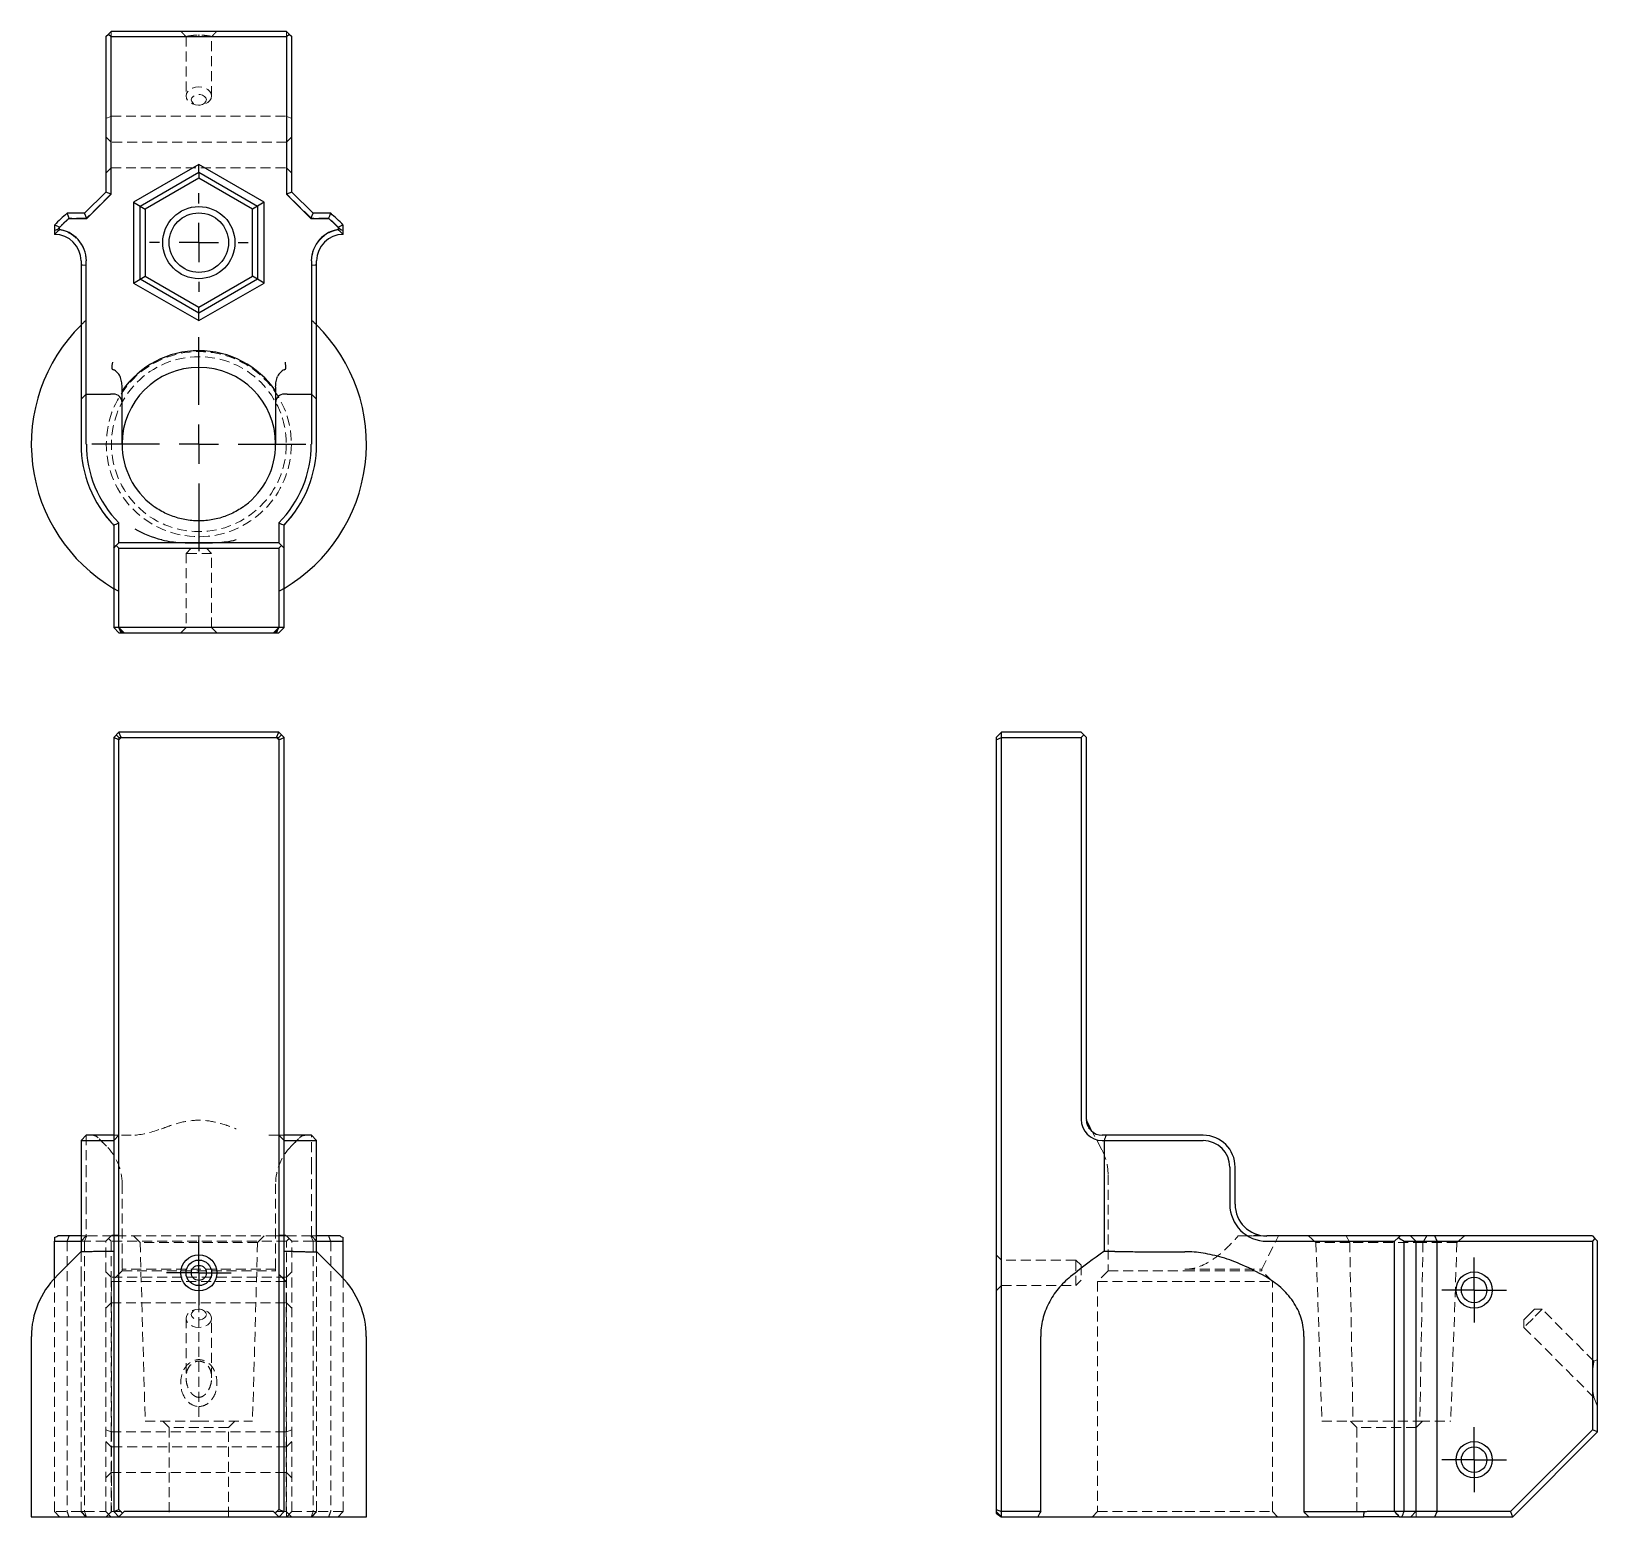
# Model space of a CAD drawing. Header units: millimetres. Extents: x 62 to 261, y 7 to 196.
import ezdxf

# ---------------------------------------------------------------- set-up
doc = ezdxf.new("R2010")
doc.units = ezdxf.units.MM
doc.linetypes.add('HIDDEN', pattern=[1.905, 1.27, -0.635])
doc.layers.add('10', color=7, linetype='Continuous')

# ---------------------------------------------------------------- blocks, each defined once
blk = doc.blocks.new('SW_CENTERMARKSYMBOL_0')
at = {"layer": '10', "color": 0}
for p, q in [((0, 2.5), (0, 4.13)), ((0, 0), (0, 2.5)), ((-2.5, 0), (-4.13, 0)), ((0, 0), (-2.5, 0)), ((0, 0), (0, -2.5)), ((0, 0), (2.5, 0)), ((2.5, 0), (4.13, 0)), ((0, -2.5), (0, -4.13))]:
    blk.add_line(p, q, dxfattribs=at)
blk = doc.blocks.new('SW_CENTERMARKSYMBOL_1')
at = {"layer": '10', "color": 0}
for p, q in [((0, 5), (0, 13.65)), ((0, 0), (0, 2.5)), ((-5, 0), (-13.65, 0)), ((0, 0), (-2.5, 0)), ((0, 0), (0, -2.5)), ((0, 0), (2.5, 0)), ((5, 0), (13.65, 0)), ((0, -5), (0, -13.65))]:
    blk.add_line(p, q, dxfattribs=at)
blk = doc.blocks.new('SW_CENTERMARKSYMBOL_2')
at = {"layer": '10', "color": 0}
for p, q in [((0, 5), (0, 6.29)), ((0, 0), (0, 2.5)), ((-5, 0), (-6.29, 0)), ((0, 0), (-2.5, 0)), ((0, 0), (0, -2.5)), ((0, 0), (2.5, 0)), ((5, 0), (6.29, 0)), ((0, -5), (0, -6.29))]:
    blk.add_line(p, q, dxfattribs=at)
blk = doc.blocks.new('SW_CENTERMARKSYMBOL_3')
at = {"layer": '10', "color": 0}
for p, q in [((0, 2.5), (0, 4.13)), ((0, 0), (0, 2.5)), ((-2.5, 0), (-4.13, 0)), ((0, 0), (-2.5, 0)), ((0, 0), (0, -2.5)), ((0, 0), (2.5, 0)), ((2.5, 0), (4.13, 0)), ((0, -2.5), (0, -4.13))]:
    blk.add_line(p, q, dxfattribs=at)
blk = doc.blocks.new('SW_CENTERMARKSYMBOL_4')
at = {"layer": '10', "color": 0}
for p, q in [((0, 2.5), (0, 4.13)), ((0, 0), (0, 2.5)), ((-2.5, 0), (-4.13, 0)), ((0, 0), (-2.5, 0)), ((0, 0), (0, -2.5)), ((0, 0), (2.5, 0)), ((2.5, 0), (4.13, 0)), ((0, -2.5), (0, -4.13))]:
    blk.add_line(p, q, dxfattribs=at)

msp = doc.modelspace()

# ---------------------------------------------------------------- linework, layer by layer
at = {"color": 7, "linetype": 'Continuous', "lineweight": 25}
for p, q in [((71.13, 195.67), (71.47, 196)), ((71.81, 196.34), (71.47, 196)), ((71.47, 196), (71.81, 195.67)), ((94.19, 196.34), (71.81, 196.34)), ((94.19, 196.34), (94.53, 196)), ((94.19, 195.67), (94.53, 196)), ((94.53, 196), (94.87, 195.67)), ((71.13, 195.67), (71.13, 175.86)), ((71.81, 195.67), (94.19, 195.67)), ((71.81, 175.58), (71.81, 195.67)), ((94.19, 195.67), (94.19, 175.58)), ((94.87, 175.86), (94.87, 195.67)), ((83, 179.35), (74.68, 174.55)), ((75.51, 174.07), (83, 178.39)), ((91.32, 174.55), (83, 179.35)), ((83, 178.39), (83, 179.35)), ((83, 178.39), (90.49, 174.07)), ((83, 178.39), (83, 177.62)), ((71.13, 175.86), (68.43, 173.15)), ((71.81, 175.58), (71.13, 175.86)), ((83, 177.62), (76.16, 173.67)), ((89.84, 173.67), (83, 177.62)), ((94.87, 175.86), (94.19, 175.58)), ((97.57, 173.15), (94.87, 175.86)), ((68.71, 172.48), (71.81, 175.58)), ((74.68, 174.55), (74.68, 164.26)), ((74.68, 174.55), (75.51, 174.07)), ((75.51, 174.07), (75.51, 174.07)), ((75.51, 164.74), (75.51, 174.07)), ((75.51, 174.07), (76.16, 173.67)), ((90.49, 174.07), (89.84, 173.67)), ((91.32, 174.55), (90.49, 174.07)), ((90.49, 174.07), (90.49, 174.07)), ((90.49, 174.07), (90.49, 164.74)), ((91.32, 164.26), (91.32, 174.55)), ((94.19, 175.58), (97.29, 172.48)), ((68.43, 173.15), (66.19, 173.15)), ((66.44, 172.48), (68.71, 172.48)), ((68.71, 172.48), (68.43, 173.15)), ((76.16, 173.67), (76.16, 165.14)), ((89.84, 165.14), (89.84, 173.67)), ((97.29, 172.48), (97.57, 173.15)), ((97.29, 172.48), (99.56, 172.48)), ((99.81, 173.15), (97.57, 173.15)), ((64.6, 170.94), (64.6, 170.45)), ((101.4, 170.45), (101.4, 170.94)), ((67.98, 167.07), (67.98, 154.17)), ((68.65, 154.17), (68.65, 167.07)), ((97.35, 167.07), (97.35, 154.17)), ((98.02, 154.17), (98.02, 167.07)), ((74.68, 164.26), (75.51, 164.74)), ((74.68, 164.26), (83, 159.46)), ((75.51, 164.74), (76.16, 165.14)), ((75.51, 164.74), (75.51, 164.74)), ((83, 160.42), (75.51, 164.74)), ((76.16, 165.14), (83, 161.19)), ((83, 161.19), (89.84, 165.14)), ((90.49, 164.74), (83, 160.42)), ((83, 159.46), (91.32, 164.26)), ((90.49, 164.74), (89.84, 165.14)), ((91.32, 164.26), (90.49, 164.74)), ((90.49, 164.74), (90.49, 164.74)), ((83, 160.42), (83, 161.19)), ((83, 159.46), (83, 160.42)), ((67.98, 154.17), (67.98, 149.44)), ((68.65, 150.11), (68.65, 154.17)), ((97.35, 154.17), (97.35, 150.11)), ((98.02, 149.44), (98.02, 154.17)), ((68.65, 150.11), (67.98, 149.44)), ((68.65, 146.06), (68.65, 150.11)), ((68.65, 150.11), (71.72, 150.11)), ((72.13, 150.11), (71.72, 150.11)), ((73.21, 149.03), (73.21, 151.01)), ((92.79, 151.01), (92.79, 149.03)), ((94.28, 150.11), (93.87, 150.11)), ((94.28, 150.11), (97.35, 150.11)), ((97.35, 150.11), (97.35, 146.06)), ((97.35, 150.11), (98.02, 149.44)), ((67.98, 149.44), (67.98, 146.06)), ((73.21, 143.72), (73.21, 149.03)), ((92.79, 149.03), (92.79, 143.72)), ((98.02, 146.06), (98.02, 149.44)), ((67.98, 146.06), (67.98, 143.72)), ((68.65, 143.72), (68.65, 146.06)), ((97.35, 146.06), (97.35, 143.72)), ((98.02, 143.72), (98.02, 146.06)), ((72.14, 133.41), (72.14, 133.18)), ((72.14, 133.18), (72.14, 130.47)), ((72.81, 133.18), (72.81, 133.68)), ((72.81, 131.15), (72.81, 133.18)), ((93.19, 133.68), (93.19, 133.18)), ((93.19, 133.18), (93.19, 131.15)), ((93.86, 133.18), (93.86, 133.41)), ((93.86, 130.47), (93.86, 133.18)), ((72.14, 130.47), (72.47, 130.81)), ((72.14, 130.47), (72.14, 120.33)), ((72.47, 130.81), (72.81, 131.15)), ((72.81, 130.47), (72.47, 130.81)), ((93.19, 131.15), (72.81, 131.15)), ((72.81, 120.33), (72.81, 130.47)), ((72.81, 130.47), (93.19, 130.47)), ((93.19, 131.15), (93.53, 130.81)), ((93.19, 130.47), (93.53, 130.81)), ((93.19, 130.47), (93.19, 120.33)), ((93.53, 130.81), (93.86, 130.47)), ((93.86, 120.33), (93.86, 130.47)), ((72.81, 120.33), (72.14, 120.33)), ((72.81, 119.66), (72.14, 120.33)), ((93.19, 120.33), (72.81, 120.33)), ((73.09, 119.66), (72.81, 120.33)), ((92.91, 119.66), (93.19, 120.33)), ((93.86, 120.33), (93.19, 120.33)), ((93.19, 119.66), (93.86, 120.33)), ((72.81, 119.66), (73.09, 119.66)), ((73.09, 119.66), (92.91, 119.66)), ((92.91, 119.66), (93.19, 119.66)), ((72.81, 107), (72.14, 106.32)), ((72.81, 106.04), (72.14, 106.32)), ((72.14, 106.32), (72.14, 7.65)), ((73.09, 106.32), (72.81, 107)), ((93.19, 107), (72.81, 107)), ((72.81, 106.04), (73.09, 106.32)), ((72.81, 7.93), (72.81, 106.04)), ((73.09, 106.32), (92.91, 106.32)), ((92.91, 106.32), (93.19, 107)), ((92.91, 106.32), (93.19, 106.04)), ((93.86, 106.32), (93.19, 107)), ((93.19, 106.04), (93.86, 106.32)), ((93.19, 106.04), (93.19, 7.93)), ((93.86, 7.65), (93.86, 106.32)), ((184.66, 106.32), (185.33, 107)), ((184.66, 106.04), (185.33, 106.32)), ((184.66, 106.32), (184.66, 106.04)), ((184.66, 106.04), (184.66, 7.93)), ((195.47, 107), (185.33, 107)), ((185.33, 106.32), (185.33, 107)), ((185.33, 7.65), (185.33, 106.32)), ((185.33, 106.32), (195.47, 106.32)), ((195.47, 107), (195.81, 106.66)), ((195.81, 106.66), (195.47, 106.32)), ((195.47, 106.32), (195.47, 57.65)), ((196.15, 106.32), (195.81, 106.66)), ((196.15, 57.65), (196.15, 106.32)), ((196.65, 56.58), (196.15, 57.54)), ((196.53, 56.46), (196.51, 56.5)), ((67.98, 54.94), (68.65, 55.62)), ((67.98, 54.94), (67.98, 40.77)), ((67.98, 54.94), (72.14, 54.94)), ((72.14, 55.62), (68.65, 55.62)), ((97.35, 55.62), (93.86, 55.62)), ((93.86, 54.94), (98.02, 54.94)), ((98.02, 54.94), (97.35, 55.62)), ((98.02, 40.77), (98.02, 54.94)), ((198.68, 55.62), (198.18, 55.62)), ((198.18, 54.94), (198.41, 54.94)), ((198.41, 54.94), (208.72, 54.94)), ((198.41, 54.94), (198.41, 40.8)), ((208.72, 55.62), (198.68, 55.62)), ((211.06, 55.62), (208.72, 55.62)), ((208.72, 54.94), (211.06, 54.94)), ((214.44, 51.56), (214.44, 46.83)), ((215.11, 46.83), (215.11, 51.56)), ((64.6, 42.59), (64.6, 42.1)), ((64.6, 42.1), (67.98, 42.1)), ((64.6, 37.38), (64.6, 42.1)), ((67.98, 42.78), (65, 42.78)), ((101, 42.78), (98.02, 42.78)), ((98.02, 42.1), (101.4, 42.1)), ((101.4, 42.1), (101.4, 42.59)), ((101.4, 37.38), (101.4, 42.1)), ((232.07, 42.78), (219.17, 42.78)), ((219.17, 42.1), (232.07, 42.1)), ((236.1, 42.78), (232.07, 42.78)), ((232.07, 42.1), (235.45, 42.1)), ((235.45, 42.1), (235.94, 42.59)), ((235.45, 7.65), (235.45, 42.1)), ((237.48, 42.78), (236.1, 42.78)), ((236.66, 7.65), (236.66, 42.1)), ((236.66, 42.1), (238.15, 42.1)), ((237.48, 42.78), (238.15, 42.1)), ((240.58, 42.78), (237.48, 42.78)), ((238.15, 42.1), (238.15, 7.65)), ((238.15, 42.1), (240.86, 42.1)), ((240.86, 42.1), (240.58, 42.78)), ((260.67, 42.78), (240.58, 42.78)), ((240.86, 7.65), (240.86, 42.1)), ((240.86, 42.1), (260.67, 42.1)), ((260.67, 42.78), (261, 42.44)), ((261, 42.44), (260.67, 42.1)), ((260.67, 42.1), (260.67, 18.09)), ((261.34, 42.1), (261, 42.44)), ((261.34, 17.81), (261.34, 42.1)), ((68.01, 40.8), (64.81, 37.6)), ((72.14, 40.8), (70.97, 40.8)), ((95.03, 40.8), (93.86, 40.8)), ((101.19, 37.6), (97.99, 40.8)), ((199.78, 40.8), (198.39, 40.8)), ((61.64, 29.95), (61.64, 7)), ((104.36, 7), (104.36, 29.95)), ((190.33, 7.65), (190.33, 29.95)), ((223.9, 29.95), (223.9, 7.61)), ((260.67, 18.09), (250.22, 7.65)), ((261.34, 17.81), (260.67, 18.09)), ((250.53, 7), (261.34, 17.81)), ((61.64, 7), (72.78, 7)), ((72.14, 7.65), (72.81, 7.93)), ((72.14, 7.65), (72.78, 7)), ((72.78, 7), (72.81, 7)), ((73.28, 7.46), (72.81, 7.93)), ((72.81, 7), (73.28, 7.46)), ((72.81, 7), (93.19, 7)), ((73.49, 7.68), (73.28, 7.46)), ((92.51, 7.68), (73.49, 7.68)), ((92.72, 7.46), (92.51, 7.68)), ((93.19, 7.93), (92.72, 7.46)), ((92.72, 7.46), (93.19, 7)), ((93.19, 7.93), (93.86, 7.65)), ((93.19, 7), (93.22, 7)), ((93.22, 7), (93.86, 7.65)), ((93.22, 7), (104.36, 7)), ((184.66, 7.93), (185.33, 7.65)), ((184.66, 7.93), (184.66, 7.46)), ((184.66, 7.46), (185.31, 7)), ((185.31, 7), (185.33, 7)), ((190.33, 7.65), (185.33, 7.65)), ((185.33, 7), (185.33, 7.65)), ((185.33, 7), (189.96, 7)), ((189.96, 7), (224.48, 7)), ((231.57, 7.61), (223.9, 7.61)), ((224.48, 7), (231.53, 7)), ((236.04, 7), (231.53, 7)), ((235.45, 7.65), (232.07, 7.65)), ((236.66, 7.65), (235.45, 7.65)), ((236.04, 7), (236.39, 7)), ((236.39, 7), (237.51, 7)), ((238.15, 7.65), (236.66, 7.65)), ((237.51, 7), (238.15, 7.65)), ((237.51, 7), (240.59, 7)), ((240.86, 7.65), (238.15, 7.65)), ((240.59, 7), (240.86, 7.65)), ((240.59, 7), (250.48, 7)), ((250.22, 7.65), (240.86, 7.65)), ((250.22, 7.65), (250.48, 7)), ((250.48, 7), (250.53, 7))]:
    msp.add_line(p, q, dxfattribs=at)
at = {"color": 7, "linetype": 'HIDDEN', "lineweight": 18}
for p, q in [((71.81, 196.34), (71.81, 195.67)), ((82.89, 195.86), (83, 195.86)), ((83, 195.86), (83.07, 195.86)), ((94.19, 195.67), (94.19, 196.34)), ((81.37, 195.67), (81.37, 188.1)), ((84.63, 188.1), (84.63, 195.67)), ((71.77, 185.48), (71.13, 185.22)), ((71.77, 185.48), (71.81, 185.53)), ((71.77, 185.48), (71.77, 175.59)), ((71.81, 185.53), (94.19, 185.53)), ((94.23, 185.48), (94.19, 185.53)), ((94.87, 185.22), (94.23, 185.48)), ((94.23, 175.59), (94.23, 185.48)), ((71.81, 182.22), (71.13, 182.89)), ((94.19, 182.22), (71.81, 182.22)), ((94.87, 182.89), (94.19, 182.22)), ((71.13, 178.28), (71.81, 178.96)), ((71.81, 178.96), (94.19, 178.96)), ((94.19, 178.96), (94.87, 178.28)), ((71.77, 175.59), (68.69, 172.51)), ((97.31, 172.51), (94.23, 175.59)), ((68.69, 172.51), (66.43, 172.51)), ((68.69, 172.51), (68.43, 173.15)), ((97.31, 172.51), (97.57, 173.15)), ((99.57, 172.51), (97.31, 172.51)), ((65.24, 171.39), (65.24, 171.04)), ((100.76, 171.04), (100.76, 171.39)), ((68.59, 166.53), (68.59, 159.48)), ((97.41, 159.48), (97.41, 166.53)), ((67.98, 153.98), (67.98, 154.11)), ((98.02, 154.11), (98.02, 153.98)), ((82.04, 130.47), (81.37, 129.8)), ((84.63, 129.8), (83.96, 130.47)), ((84.63, 129.8), (81.37, 129.8)), ((81.37, 129.8), (81.37, 120.33)), ((84.63, 120.33), (84.63, 129.8)), ((72.78, 124.96), (72.78, 120.33)), ((93.22, 120.33), (93.22, 124.96)), ((72.78, 120.33), (72.81, 120.31)), ((73.49, 119.66), (72.81, 120.33)), ((72.81, 120.31), (72.81, 120.33)), ((72.81, 120.31), (73.28, 119.66)), ((81.37, 120.33), (80.69, 119.66)), ((85.31, 119.66), (84.63, 120.33)), ((92.51, 119.66), (93.19, 120.33)), ((92.72, 119.66), (93.19, 120.31)), ((93.19, 120.33), (93.19, 120.31)), ((93.19, 120.31), (93.22, 120.33)), ((72.47, 106.66), (72.81, 106.32)), ((73.09, 106.32), (72.81, 106.32)), ((72.81, 106.32), (72.81, 106.04)), ((93.19, 106.32), (92.91, 106.32)), ((93.19, 106.32), (93.53, 106.66)), ((93.19, 106.04), (93.19, 106.32)), ((196.65, 56.58), (198.16, 53.71)), ((68.65, 55.62), (68.65, 51.56)), ((71.23, 54.22), (70.15, 55.3)), ((72.14, 54.94), (72.81, 55.62)), ((72.81, 55.62), (72.14, 55.62)), ((74.39, 55.62), (72.81, 55.62)), ((93.19, 55.62), (91.61, 55.62)), ((93.19, 55.62), (93.86, 54.94)), ((93.86, 55.62), (93.19, 55.62)), ((94.77, 54.22), (95.85, 55.3)), ((97.35, 51.56), (97.35, 55.62)), ((68.65, 51.56), (68.65, 46.83)), ((97.35, 46.83), (97.35, 51.56)), ((198.93, 50.58), (198.93, 38.34)), ((73.21, 49.44), (73.21, 38.54)), ((92.79, 49.44), (92.79, 38.54)), ((68.65, 46.83), (68.65, 42.78)), ((97.35, 42.78), (97.35, 46.83)), ((66.19, 42.1), (66.19, 7.65)), ((68.65, 42.78), (67.98, 42.1)), ((68.65, 42.78), (67.98, 42.78)), ((68.43, 42.1), (67.98, 42.1)), ((68.71, 42.78), (68.43, 42.1)), ((71.13, 42.1), (68.43, 42.1)), ((68.43, 42.1), (68.43, 7.65)), ((71.97, 42.78), (68.65, 42.78)), ((71.81, 42.78), (71.13, 42.1)), ((71.13, 7.65), (71.13, 42.1)), ((71.81, 42.1), (71.47, 42.44)), ((94.19, 42.1), (71.81, 42.1)), ((71.81, 42.1), (71.81, 37.52)), ((71.97, 42.78), (72.67, 42.78)), ((72.96, 42.78), (72.67, 42.78)), ((92.79, 42.78), (73.21, 42.78)), ((74.68, 42.78), (75.51, 41.97)), ((83, 41.97), (75.51, 41.97)), ((75.51, 41.97), (75.51, 41.97)), ((75.51, 41.97), (75.51, 41.97)), ((75.51, 41.97), (76.16, 19.17)), ((83, 42.78), (83, 41.97)), ((90.49, 41.97), (83, 41.97)), ((83, 41.97), (83, 19.17)), ((90.49, 41.97), (89.84, 19.17)), ((91.32, 42.78), (90.49, 41.97)), ((90.49, 41.97), (90.49, 41.97)), ((90.49, 41.97), (90.49, 41.97)), ((93.04, 42.78), (93.33, 42.78)), ((94.03, 42.78), (93.33, 42.78)), ((97.35, 42.78), (94.03, 42.78)), ((94.87, 42.1), (94.19, 42.78)), ((94.19, 42.1), (94.53, 42.44)), ((94.19, 37.52), (94.19, 42.1)), ((97.57, 42.1), (94.87, 42.1)), ((94.87, 7.65), (94.87, 42.1)), ((97.29, 42.78), (97.57, 42.1)), ((97.35, 42.78), (98.02, 42.1)), ((98.02, 42.78), (97.35, 42.78)), ((97.57, 42.1), (97.57, 7.65)), ((98.02, 42.1), (97.57, 42.1)), ((99.81, 42.1), (99.81, 7.65)), ((215.5, 42.78), (216.01, 42.78)), ((217.36, 42.78), (217.77, 42.78)), ((219.17, 42.78), (217.77, 42.78)), ((218.51, 38.54), (220.63, 42.78)), ((224.46, 42.78), (225.42, 41.97)), ((229.74, 41.97), (225.42, 41.97)), ((225.42, 41.97), (226.19, 19.17)), ((229.26, 42.78), (229.74, 41.97)), ((229.74, 41.97), (229.74, 41.97)), ((229.74, 41.97), (230.14, 19.17)), ((239.07, 41.97), (229.74, 41.97)), ((229.74, 41.97), (230.14, 19.17)), ((239.07, 41.97), (238.67, 19.17)), ((239.07, 41.97), (238.67, 19.17)), ((239.55, 42.78), (239.07, 41.97)), ((243.39, 41.97), (239.07, 41.97)), ((239.07, 41.97), (239.07, 41.97)), ((243.39, 41.97), (242.62, 19.17)), ((243.39, 41.97), (244.35, 42.78)), ((185.33, 39.71), (184.66, 40.39)), ((71.81, 37.52), (71.13, 38.19)), ((73.21, 38.34), (71.85, 36.97)), ((92.79, 38.54), (73.21, 38.54)), ((73.21, 38.54), (73.21, 38.34)), ((73.21, 38.34), (92.79, 38.34)), ((92.79, 38.34), (92.79, 38.54)), ((94.15, 36.97), (92.79, 38.34)), ((94.87, 38.19), (94.19, 37.52)), ((194.8, 39.71), (185.33, 39.71)), ((194.8, 36.45), (194.8, 39.71)), ((195.47, 39.04), (194.8, 39.71)), ((195.47, 39.04), (195.47, 37.13)), ((198.93, 38.34), (197.57, 36.97)), ((198.93, 38.34), (208.72, 38.34)), ((208.72, 38.54), (218.51, 38.54)), ((208.72, 38.34), (218.51, 38.34)), ((218.51, 38.34), (218.51, 38.54)), ((219.87, 36.97), (218.51, 38.34)), ((64.6, 7.65), (64.6, 37.38)), ((71.81, 37.52), (71.81, 34.26)), ((94.19, 37.52), (71.81, 37.52)), ((71.85, 36.97), (94.15, 36.97)), ((71.85, 36.97), (71.85, 7.65)), ((94.15, 7.65), (94.15, 36.97)), ((94.19, 34.26), (94.19, 37.52)), ((101.4, 7.65), (101.4, 37.38)), ((184.66, 35.77), (185.33, 36.45)), ((185.33, 36.45), (194.8, 36.45)), ((194.8, 36.45), (195.47, 37.13)), ((197.57, 36.97), (208.72, 36.97)), ((197.57, 36.97), (197.57, 7.65)), ((208.72, 36.97), (219.87, 36.97)), ((219.87, 7.65), (219.87, 36.97)), ((71.13, 33.58), (71.81, 34.26)), ((71.81, 34.26), (71.81, 17.81)), ((71.81, 34.26), (94.19, 34.26)), ((94.19, 17.81), (94.19, 34.26)), ((94.19, 34.26), (94.87, 33.58)), ((81.37, 32.28), (81.37, 24.71)), ((84.63, 24.71), (84.63, 32.28)), ((251.94, 32.09), (252.62, 32.76)), ((253.1, 32.28), (251.94, 31.13)), ((251.94, 32.09), (251.94, 31.13)), ((252.62, 32.76), (253.29, 33.44)), ((254.25, 33.44), (253.1, 32.28)), ((254.25, 33.44), (253.29, 33.44)), ((260.87, 26.81), (254.25, 33.44)), ((251.94, 31.13), (260.86, 22.21)), ((67.98, 7.61), (67.98, 29.95)), ((98.02, 29.95), (98.02, 7.61)), ((261.34, 27.02), (260.86, 26.82)), ((260.86, 22.22), (261.34, 21.05)), ((71.13, 18.09), (71.81, 17.81)), ((76.16, 19.17), (83, 19.17)), ((78.4, 19.17), (79.21, 18.36)), ((86.79, 18.36), (79.21, 18.36)), ((79.21, 18.36), (79.21, 7)), ((83, 19.17), (89.84, 19.17)), ((86.79, 18.36), (87.6, 19.17)), ((86.79, 7), (86.79, 18.36)), ((94.19, 17.81), (94.87, 18.09)), ((226.19, 19.17), (230.14, 19.17)), ((229.81, 19.17), (230.62, 18.36)), ((230.14, 19.17), (238.67, 19.17)), ((238.19, 18.36), (230.62, 18.36)), ((230.62, 18.36), (230.62, 7)), ((238.19, 18.36), (239, 19.17)), ((238.19, 7), (238.19, 18.36)), ((238.67, 19.17), (242.62, 19.17)), ((71.81, 15.89), (71.13, 16.57)), ((71.81, 17.81), (71.81, 15.89)), ((71.81, 17.81), (94.19, 17.81)), ((94.19, 15.89), (94.19, 17.81)), ((94.87, 16.57), (94.19, 15.89)), ((71.81, 15.89), (71.81, 12.63)), ((94.19, 15.89), (71.81, 15.89)), ((94.19, 12.63), (94.19, 15.89)), ((71.13, 11.95), (71.81, 12.63)), ((71.81, 12.63), (71.81, 7)), ((71.81, 12.63), (94.19, 12.63)), ((94.19, 7), (94.19, 12.63)), ((94.19, 12.63), (94.87, 11.95)), ((64.6, 7.65), (65.24, 7)), ((67.98, 7.65), (64.6, 7.65)), ((67.98, 7.65), (68.43, 7.65)), ((68.62, 7), (67.98, 7.65)), ((68.59, 7), (67.98, 7.61)), ((68.69, 7), (68.43, 7.65)), ((68.43, 7.65), (71.13, 7.65)), ((71.13, 7.65), (71.77, 7)), ((71.85, 7.65), (71.2, 7)), ((71.85, 7.65), (94.15, 7.65)), ((94.8, 7), (94.15, 7.65)), ((94.23, 7), (94.87, 7.65)), ((94.87, 7.65), (97.57, 7.65)), ((97.31, 7), (97.57, 7.65)), ((98.02, 7.65), (97.38, 7)), ((98.02, 7.61), (97.41, 7)), ((97.57, 7.65), (98.02, 7.65)), ((101.4, 7.65), (98.02, 7.65)), ((101.4, 7.65), (100.76, 7)), ((184.66, 7.68), (185.33, 7)), ((197.57, 7.65), (196.92, 7)), ((197.57, 7.65), (208.72, 7.65)), ((208.72, 7.65), (219.87, 7.65)), ((220.52, 7), (219.87, 7.65))]:
    msp.add_line(p, q, dxfattribs=at)
at = {"color": 7, "linetype": 'HIDDEN', "lineweight": 18, "flags": 128}
for points in [[(84.63, 188.1), (84.58, 187.8), (84.41, 187.52), (84.15, 187.28), (83.82, 187.1), (83.42, 186.98), (83, 186.94), (82.58, 186.98), (82.18, 187.1), (81.85, 187.28), (81.59, 187.52), (81.42, 187.8), (81.37, 188.1), (81.42, 188.4), (81.59, 188.67), (81.85, 188.91), (82.18, 189.1), (82.58, 189.21), (83, 189.25), (83.42, 189.21), (83.82, 189.1), (84.15, 188.91), (84.41, 188.67), (84.58, 188.4), (84.63, 188.1)], [(83.96, 187.62), (83.9, 187.85), (83.73, 188.05), (83.48, 188.2), (83.17, 188.28), (82.83, 188.28), (82.52, 188.2), (82.27, 188.05), (82.1, 187.85), (82.04, 187.62), (82.1, 187.39), (82.27, 187.18), (82.52, 187.03), (82.83, 186.95), (83.17, 186.95), (83.48, 187.03), (83.73, 187.18), (83.9, 187.39), (83.96, 187.62)], [(84.63, 32.28), (84.58, 31.98), (84.41, 31.71), (84.15, 31.47), (83.82, 31.28), (83.42, 31.17), (83, 31.13), (82.58, 31.17), (82.18, 31.28), (81.85, 31.47), (81.59, 31.71), (81.42, 31.98), (81.37, 32.28), (81.42, 32.58), (81.59, 32.86), (81.85, 33.1), (82.18, 33.28), (82.58, 33.4), (83, 33.44), (83.42, 33.4), (83.82, 33.28), (84.15, 33.1), (84.41, 32.86), (84.58, 32.58), (84.63, 32.28)], [(83.96, 32.76), (83.9, 32.99), (83.73, 33.2), (83.48, 33.35), (83.17, 33.43), (82.83, 33.43), (82.52, 33.35), (82.27, 33.2), (82.1, 32.99), (82.04, 32.76), (82.1, 32.53), (82.27, 32.33), (82.52, 32.18), (82.83, 32.1), (83.17, 32.1), (83.48, 32.18), (83.73, 32.33), (83.9, 32.53), (83.96, 32.76)]]:
    msp.add_lwpolyline(points, dxfattribs=at)
at = {"color": 7, "linetype": 'Continuous', "lineweight": 25}
for centre, radius in [((83, 169.41), 4.6), ((83, 169.41), 3.79), ((83, 38.08), 2.31), ((83, 38.08), 1.63), ((83, 38.08), 0.956), ((245.59, 35.89), 2.31), ((245.59, 35.89), 1.63), ((245.59, 14.26), 2.31), ((245.59, 14.26), 1.63)]:
    msp.add_circle(centre, radius, dxfattribs=at)
at = {"color": 7, "linetype": 'HIDDEN', "lineweight": 18}
for radius in [11.8, 11.15]:
    msp.add_circle((83, 143.72), radius, dxfattribs=at)
at = {"color": 7, "linetype": 'Continuous', "lineweight": 25}
for centre, radius, start, end in [((83, 153.64), 25.75, 130.7444, 135.6077), ((83, 153.64), 25.08, 131.3146, 135.8628), ((202.16, 223.64), 145.04, 200.3712, 200.6563), ((-36.16, 223.64), 145.04, 339.3437, 339.6288), ((83, 153.64), 25.08, 44.1372, 48.6854), ((83, 153.64), 25.75, 44.3923, 49.2556), ((64.6, 167.07), 3.38, 0, 90), ((64.6, 167.07), 4.06, 0, 84.2676), ((101.4, 167.07), 4.06, 95.7324, 180), ((101.4, 167.07), 3.38, 90, 180), ((83, 143.72), 21.36, 134.6942, 239.4293), ((83, 143.72), 21.36, 300.5707, 45.3058), ((83, 143.72), 11.91, 34.7141, 145.2859), ((83, 143.72), 9.79, 0, 180), ((72.13, 149.03), 1.08, 0, 90), ((93.87, 149.03), 1.08, 90, 180), ((82.85, 143.72), 14.87, 180, 223.92), ((82.85, 143.72), 14.19, 180, 225.0094), ((83, 143.72), 9.79, 180, 233.2184), ((83, 143.72), 9.79, 306.7816, 0), ((83.15, 143.72), 14.19, 314.9906, 0), ((83.15, 143.72), 14.87, 316.08, 0), ((83, 143.72), 14.99, 216.6269, 223.5638), ((83, 143.72), 14.99, 316.4362, 323.3731), ((43.41, 204.65), 76.82, 291.9569, 292.5015), ((122.59, 204.65), 76.82, 247.4985, 248.0431), ((198.18, 57.65), 2.7, 180, 270), ((198.18, 57.65), 2.03, 180, 270), ((269.65, 26.22), 76.82, 157.4985, 158.0431), ((211.06, 51.56), 4.06, 0, 90), ((211.06, 51.56), 3.38, 0, 90), ((219.17, 46.83), 4.73, 180, 270), ((219.17, 46.83), 4.06, 180, 270), ((72.46, 29.95), 10.81, 135, 180), ((93.54, 29.95), 10.81, 360, 45), ((208.72, -3.22), 21.36, 149.4293, 151.4191), ((208.72, -7.41), 21.36, 42.4419, 44.6942), ((112.79, 58.18), 133.78, 337.5061, 337.8048)]:
    msp.add_arc(centre, radius, start, end, dxfattribs=at)
at = {"color": 7, "linetype": 'HIDDEN', "lineweight": 18}
for centre, radius, start, end in [((83, 153.64), 25.11, 131.288, 135.0102), ((202.29, 223.69), 145.17, 200.3713, 200.6431), ((-36.29, 223.69), 145.17, 339.3569, 339.6287), ((83, 153.64), 25.11, 44.9898, 48.712), ((14.06, 47.79), 133.78, 67.5061, 67.8048), ((64.6, 167.07), 4.02, 352.2492, 80.7766), ((101.4, 167.07), 4.02, 99.2234, 187.7508), ((151.94, 47.79), 133.78, 112.1952, 112.4939), ((83, 143.72), 21.36, 132.4419, 134.6942), ((83, 143.72), 21.36, 45.3058, 47.5581), ((83, 143.72), 21.36, 239.4293, 241.4191), ((83, 143.72), 21.36, 298.5809, 300.5707), ((69.39, 54.54), 1.08, 45, 90), ((66.45, 49.44), 6.76, 0, 45), ((99.55, 49.44), 6.76, 135, 180), ((96.61, 54.54), 1.08, 90, 135), ((202.16, -8.39), 145.04, 159.3437, 159.6288), ((-36.16, -8.39), 145.04, 20.3712, 20.6563), ((202.29, 58.18), 145.17, 200.3713, 200.6431), ((-36.29, 58.18), 145.17, 339.3569, 339.6287)]:
    msp.add_arc(centre, radius, start, end, dxfattribs=at)
for centre, major_axis, ratio, start_param, end_param in [((291.8, 170.71), (228.88, 3.66), 0.119934, 2.996968, 3.018383), ((-126.51, 170.71), (229.59, -3.66), 0.119755, 0.123015, 0.144396), ((235.71, -219.56), (-3.66, 228.88), 0.119934, 6.138561, 6.159976)]:
    msp.add_ellipse(centre, major_axis=major_axis, ratio=ratio, start_param=start_param, end_param=end_param, dxfattribs=at)
at = {"color": 7, "linetype": 'Continuous', "lineweight": 25}
msp.add_ellipse((235.71, -220.26), major_axis=(-3.66, 229.59), ratio=0.119755, start_param=6.138789, end_param=6.160171, dxfattribs=at)
at = {"color": 7, "linetype": 'HIDDEN', "lineweight": 18}
for points, knots in [([(80.69, 196.34), (80.8, 196.25), (81.03, 196.03), (81.25, 195.79), (81.37, 195.66)], [0, 0, 0, 0, 0.462455, 1, 1, 1, 1]), ([(84.63, 195.67), (84.63, 195.67), (84.63, 195.67), (84.63, 195.67), (84.62, 195.68), (84.61, 195.68), (84.59, 195.69), (84.56, 195.7), (84.53, 195.7), (84.5, 195.71), (84.47, 195.72), (84.45, 195.72), (84.41, 195.73), (84.38, 195.74), (84.34, 195.75), (84.31, 195.75), (84.27, 195.76), (84.24, 195.76), (84.2, 195.77), (84.17, 195.78), (84.13, 195.78), (84.09, 195.79), (84.04, 195.79), (84, 195.8), (83.9, 195.81), (83.69, 195.84), (83.3, 195.86), (82.81, 195.87), (82.36, 195.84), (82.07, 195.81), (81.9, 195.78), (81.82, 195.77), (81.75, 195.76), (81.68, 195.75), (81.62, 195.74), (81.57, 195.73), (81.52, 195.72), (81.48, 195.71), (81.45, 195.7), (81.42, 195.69), (81.4, 195.68), (81.38, 195.68), (81.37, 195.67), (81.37, 195.67), (81.37, 195.67)], [0, 0, 0, 0, 0.003684, 0.025084, 0.046485, 0.067886, 0.089287, 0.110688, 0.132091, 0.153493, 0.164192, 0.174891, 0.18559, 0.206994, 0.217693, 0.228392, 0.239091, 0.24979, 0.260489, 0.271189, 0.281888, 0.292588, 0.303287, 0.313987, 0.324687, 0.367621, 0.452099, 0.534484, 0.608397, 0.688345, 0.710049, 0.731751, 0.753451, 0.77515, 0.796848, 0.818544, 0.84024, 0.861935, 0.883629, 0.905323, 0.927016, 0.948709, 0.970402, 1, 1, 1, 1]), ([(84.63, 195.66), (84.75, 195.79), (84.97, 196.03), (85.2, 196.25), (85.31, 196.34)], [0, 0, 0, 0, 0.537397, 1, 1, 1, 1]), ([(78.24, 56.44), (78.25, 56.44), (78.26, 56.44), (78.29, 56.45), (78.3, 56.45), (78.3, 56.46)], [-0.318366547, -0.318366547, -0.318366547, -0.318366547, -0.315171302, -0.315171302, -0.312707385, -0.312707385, -0.312707385, -0.312707385]), ([(78.3, 56.46), (78.7, 56.61), (79.88, 57.07), (81.86, 57.56), (84.14, 57.56), (86.12, 57.06), (87.3, 56.61), (87.69, 56.45)], [1.2030562, 1.2030562, 1.2030562, 1.2030562, 1.2957279, 1.4791451, 1.6625624, 1.8459796, 1.9385939, 1.9385939, 1.9385939, 1.9385939]), ([(87.7, 56.46), (87.7, 56.45), (87.71, 56.45), (87.74, 56.44), (87.75, 56.44), (87.76, 56.44)], [-0.002463917, -0.002463917, -0.002463917, -0.002463917, 0, 0, 0.003195245, 0.003195245, 0.003195245, 0.003195245]), ([(196.43, 56.8), (196.43, 56.8), (196.44, 56.84), (196.53, 56.79), (196.61, 56.66), (196.64, 56.59)], [0, 0, 0, 0, 0.034462, 0.522118, 1, 1, 1, 1]), ([(196.44, 56.79), (196.44, 56.79), (196.45, 56.83), (196.54, 56.77), (196.61, 56.64), (196.65, 56.57)], [0, 0, 0, 0, 0.053269, 0.531149, 1, 1, 1, 1]), ([(196.55, 56.44), (196.55, 56.44), (196.54, 56.44), (196.54, 56.45), (196.54, 56.45), (196.53, 56.46)], [-0.318366547, -0.318366547, -0.318366547, -0.318366547, -0.315171302, -0.315171302, -0.312707385, -0.312707385, -0.312707385, -0.312707385]), ([(71.18, 54.26), (70.95, 54.49), (70.63, 54.82), (70.35, 55.1), (70.28, 55.17), (70.26, 55.2)], [0, 0, 0, 0, 0.5694124, 0.8278669, 1, 1, 1, 1]), ([(95.74, 55.2), (95.72, 55.17), (95.65, 55.1), (95.37, 54.82), (95.05, 54.49), (94.82, 54.26)], [0, 0, 0, 0, 0.172133, 0.430588, 1, 1, 1, 1]), ([(198.16, 53.72), (198.38, 53.21), (198.83, 52.21), (198.9, 51.12), (198.93, 50.57)], [0, 0, 0, 0, 0.500407, 1, 1, 1, 1]), ([(71.89, 42.86), (72.03, 42.82), (72.17, 42.8), (72.44, 42.78), (72.56, 42.78), (72.67, 42.78)], [0, 0, 0, 0, 0.5, 0.5, 1, 1, 1, 1]), ([(72.96, 42.78), (72.86, 42.82), (72.74, 42.86), (72.45, 42.91), (72.3, 42.91), (72.13, 42.89)], [0, 0, 0, 0, 0.5, 0.5, 1, 1, 1, 1]), ([(73.21, 42.78), (73.21, 42.78), (73.19, 42.78), (73.1, 42.78), (73.03, 42.78), (72.96, 42.78)], [0, 0, 0, 0, 0.5, 0.5, 1, 1, 1, 1]), ([(92.79, 42.78), (92.79, 42.78), (92.81, 42.78), (92.9, 42.78), (92.97, 42.78), (93.04, 42.78)], [0, 0, 0, 0, 0.5, 0.5, 1, 1, 1, 1]), ([(93.87, 42.89), (93.7, 42.91), (93.55, 42.91), (93.26, 42.86), (93.14, 42.82), (93.04, 42.78)], [0, 0, 0, 0, 0.5, 0.5, 1, 1, 1, 1]), ([(94.11, 42.86), (93.97, 42.82), (93.83, 42.8), (93.56, 42.78), (93.44, 42.78), (93.33, 42.78)], [0, 0, 0, 0, 0.5, 0.5, 1, 1, 1, 1]), ([(208.72, 38.54), (209.23, 38.54), (209.74, 38.62), (210.78, 38.94), (211.31, 39.18), (212.4, 39.85), (212.97, 40.28), (214.18, 41.35), (214.81, 41.99), (215.5, 42.78)], [0, 0, 0, 0, 0.25, 0.25, 0.5, 0.5, 0.75, 0.75, 1, 1, 1, 1]), ([(216.01, 42.78), (216.24, 42.78), (216.47, 42.78), (216.92, 42.78), (217.14, 42.78), (217.36, 42.78)], [0, 0, 0, 0, 0.5, 0.5, 1, 1, 1, 1]), ([(218.21, 42.89), (218.11, 42.91), (218, 42.91), (217.71, 42.86), (217.54, 42.82), (217.36, 42.78)], [0, 0, 0, 0, 0.5, 0.5, 1, 1, 1, 1]), ([(218.33, 42.86), (218.27, 42.82), (218.19, 42.8), (218, 42.78), (217.89, 42.78), (217.77, 42.78)], [0, 0, 0, 0, 0.5, 0.5, 1, 1, 1, 1]), ([(67.98, 37.6), (67.98, 38.18), (67.98, 38.66), (67.98, 39.46), (67.98, 39.78), (67.98, 40.28), (67.98, 40.46), (67.98, 40.71), (67.98, 40.77), (67.98, 40.77)], [0, 0, 0, 0, 0.25, 0.25, 0.5, 0.5, 0.75, 0.75, 1, 1, 1, 1]), ([(98.02, 37.6), (98.02, 38.18), (98.02, 38.66), (98.02, 39.46), (98.02, 39.78), (98.02, 40.28), (98.02, 40.46), (98.02, 40.71), (98.02, 40.77), (98.02, 40.77)], [0, 0, 0, 0, 0.25, 0.25, 0.5, 0.5, 0.75, 0.75, 1, 1, 1, 1]), ([(67.98, 37.6), (67.98, 37.2), (67.98, 36.75), (67.98, 35.96), (67.98, 35.68), (67.98, 35.08), (67.98, 34.76), (67.98, 34.11), (67.98, 33.77), (67.98, 33.23), (67.98, 33.05), (67.98, 32.68), (67.98, 32.49), (67.98, 31.54), (67.98, 30.75), (67.98, 29.95)], [0, 0, 0, 0, 0.25, 0.25, 0.375, 0.375, 0.5, 0.5, 0.625, 0.625, 0.6875, 0.6875, 0.75, 0.75, 1, 1, 1, 1]), ([(98.02, 29.95), (98.02, 30.75), (98.02, 31.53), (98.02, 32.67), (98.02, 33.05), (98.02, 33.76), (98.02, 34.1), (98.02, 34.76), (98.02, 35.08), (98.02, 35.67), (98.02, 35.95), (98.02, 36.74), (98.02, 37.2), (98.02, 37.6)], [0, 0, 0, 0, 0.25, 0.25, 0.375, 0.375, 0.5, 0.5, 0.625, 0.625, 0.75, 0.75, 1, 1, 1, 1]), ([(83, 21.05), (82.61, 21.05), (81.85, 21.32), (80.81, 22.52), (80.54, 24.28), (81.07, 25.85), (81.85, 26.76), (83, 27.15), (83.96, 26.83), (84.54, 26.31), (85, 25.66), (85.46, 24.28), (85.19, 22.52), (84.15, 21.31), (83.39, 21.05), (83, 21.05)], [-3.141593, -3.141593, -3.141593, -3.141593, -2.692794, -2.243995, -1.346397, -0.897598, -0.448799, 0, 0.448799, 0.673198, 0.897598, 1.346397, 2.243995, 2.692794, 3.141593, 3.141593, 3.141593, 3.141593]), ([(83, 22.21), (83.13, 22.21), (83.26, 22.24), (83.5, 22.34), (83.6, 22.41), (83.8, 22.58), (83.89, 22.67), (84.06, 22.87), (84.13, 22.98), (84.33, 23.32), (84.43, 23.55), (84.57, 24.05), (84.62, 24.31), (84.64, 24.83), (84.62, 25.09), (84.51, 25.6), (84.41, 25.85), (84.13, 26.29), (83.95, 26.48), (83.62, 26.68), (83.5, 26.73), (83.25, 26.8), (83.12, 26.82), (82.87, 26.82), (82.74, 26.8), (82.49, 26.73), (82.37, 26.67), (82.04, 26.47), (81.86, 26.28), (81.58, 25.84), (81.49, 25.59), (81.38, 25.08), (81.36, 24.82), (81.38, 24.3), (81.43, 24.05), (81.57, 23.55), (81.67, 23.31), (81.87, 22.98), (81.94, 22.87), (82.11, 22.67), (82.19, 22.58), (82.39, 22.42), (82.5, 22.34), (82.74, 22.24), (82.87, 22.21), (83, 22.21)], [0, 0, 0, 0, 0.03125, 0.03125, 0.0625, 0.0625, 0.09375, 0.09375, 0.125, 0.125, 0.1875, 0.1875, 0.25, 0.25, 0.3125, 0.3125, 0.375, 0.375, 0.4375, 0.4375, 0.46875, 0.46875, 0.5, 0.5, 0.53125, 0.53125, 0.5625, 0.5625, 0.625, 0.625, 0.6875, 0.6875, 0.75, 0.75, 0.8125, 0.8125, 0.875, 0.875, 0.90625, 0.90625, 0.9375, 0.9375, 0.96875, 0.96875, 1, 1, 1, 1]), ([(260.86, 22.21), (260.86, 22.22), (260.85, 22.25), (260.81, 22.45), (260.77, 22.64), (260.75, 22.79), (260.74, 22.94), (260.7, 23.34), (260.67, 23.94), (260.66, 24.48), (260.67, 24.73), (260.67, 24.86), (260.68, 24.99), (260.68, 25.11), (260.69, 25.24), (260.7, 25.36), (260.7, 25.49), (260.71, 25.59), (260.72, 25.67), (260.72, 25.73), (260.73, 25.8), (260.74, 25.88), (260.75, 25.95), (260.75, 26.01), (260.76, 26.06), (260.76, 26.12), (260.77, 26.17), (260.78, 26.22), (260.78, 26.27), (260.79, 26.32), (260.79, 26.36), (260.8, 26.41), (260.81, 26.49), (260.84, 26.66), (260.86, 26.81), (260.87, 26.85), (260.86, 26.79), (260.86, 26.78)], [0, 0, 0, 0, 0.0549246, 0.1092665, 0.1611714, 0.1870301, 0.1999534, 0.2517515, 0.405469, 0.4838986, 0.5034507, 0.523003, 0.5425556, 0.5621084, 0.5816615, 0.601215, 0.620769, 0.6403234, 0.6500983, 0.6598732, 0.6696481, 0.6892041, 0.6989792, 0.7087543, 0.7185294, 0.7283047, 0.73808, 0.7478554, 0.7576309, 0.7674064, 0.7771821, 0.7869579, 0.7967338, 0.8359608, 0.9131435, 0.9884141, 1, 1, 1, 1])]:
    msp.add_open_spline(points, degree=3, knots=knots, dxfattribs=at)
at = {"color": 7, "linetype": 'Continuous', "lineweight": 25}
for points in [[(64.6, 171.66), (64.6, 171.42), (64.6, 171.18), (64.6, 170.94)], [(64.6, 170.94), (64.73, 171), (64.87, 171.05), (65, 171.1)], [(101, 171.1), (101.13, 171.05), (101.27, 171), (101.4, 170.94)], [(101.4, 170.94), (101.4, 171.18), (101.4, 171.42), (101.4, 171.66)], [(71.97, 154.17), (71.94, 153.89), (71.91, 153.61), (71.89, 153.33)], [(94.11, 153.33), (94.09, 153.61), (94.06, 153.89), (94.03, 154.17)], [(71.89, 153.33), (71.97, 153.29), (72.05, 153.25), (72.13, 153.21)], [(93.87, 153.21), (93.95, 153.25), (94.03, 153.29), (94.11, 153.33)], [(88.86, 135.88), (88.38, 135.52), (87.34, 134.89), (85.67, 134.25), (83.91, 133.92), (82.09, 133.92), (80.33, 134.25), (78.66, 134.89), (77.62, 135.52), (77.14, 135.88)], [(74.83, 132.93), (75.89, 132.32), (77.04, 131.83), (78.24, 131.55)], [(64.6, 42.59), (64.73, 42.65), (64.87, 42.71), (65, 42.78)], [(101, 42.78), (101.13, 42.71), (101.27, 42.65), (101.4, 42.59)], [(236.1, 42.78), (236.05, 42.71), (236, 42.65), (235.94, 42.59)], [(235.94, 42.59), (236.18, 42.43), (236.42, 42.27), (236.66, 42.1)], [(198.39, 40.8), (197.09, 39.9), (195.69, 38.85), (194.13, 37.6)], [(231.53, 7), (231.54, 7.21), (231.55, 7.41), (231.57, 7.61)], [(232.07, 7.65), (231.9, 7.65), (231.74, 7.63), (231.57, 7.61)]]:
    msp.add_open_spline(points, degree=3, dxfattribs=at)
at = {"color": 7, "linetype": 'HIDDEN', "lineweight": 18}
for points in [[(67.98, 166.57), (68.17, 166.55), (68.37, 166.54), (68.59, 166.53)], [(97.41, 166.53), (97.63, 166.54), (97.83, 166.55), (98.02, 166.57)], [(74.83, 55.63), (75.89, 55.71), (77.04, 56.05), (78.24, 56.44)], [(71.89, 42.86), (71.97, 42.87), (72.05, 42.88), (72.13, 42.89)], [(71.97, 42.78), (71.94, 42.78), (71.91, 42.8), (71.89, 42.86)], [(93.87, 42.89), (93.95, 42.88), (94.03, 42.87), (94.11, 42.86)], [(94.11, 42.86), (94.09, 42.8), (94.06, 42.78), (94.03, 42.78)]]:
    msp.add_open_spline(points, degree=3, dxfattribs=at)
at = {"color": 7, "linetype": 'Continuous', "lineweight": 25}
for points, knots in [([(72.96, 152.36), (72.86, 152.54), (72.74, 152.71), (72.45, 153), (72.3, 153.11), (72.13, 153.21)], [0, 0, 0, 0, 0.5, 0.5, 1, 1, 1, 1]), ([(73.21, 151.01), (73.21, 151.24), (73.19, 151.47), (73.1, 151.92), (73.03, 152.14), (72.96, 152.36)], [0, 0, 0, 0, 0.5, 0.5, 1, 1, 1, 1]), ([(92.79, 151.01), (92.79, 151.24), (92.81, 151.47), (92.9, 151.92), (92.97, 152.14), (93.04, 152.36)], [0, 0, 0, 0, 0.5, 0.5, 1, 1, 1, 1]), ([(93.87, 153.21), (93.7, 153.11), (93.55, 153), (93.26, 152.71), (93.14, 152.54), (93.04, 152.36)], [0, 0, 0, 0, 0.5, 0.5, 1, 1, 1, 1]), ([(78.24, 131.55), (78.25, 131.55), (78.26, 131.54), (78.29, 131.54), (78.3, 131.54), (78.3, 131.53)], [-0.318366547, -0.318366547, -0.318366547, -0.318366547, -0.315171302, -0.315171302, -0.312707385, -0.312707385, -0.312707385, -0.312707385]), ([(78.3, 131.53), (78.7, 131.42), (79.88, 131.18), (81.86, 131.14), (84.14, 131.14), (86.12, 131.18), (87.3, 131.42), (87.69, 131.53)], [1.2030562, 1.2030562, 1.2030562, 1.2030562, 1.2957279, 1.4791451, 1.6625624, 1.8459796, 1.9385939, 1.9385939, 1.9385939, 1.9385939]), ([(87.7, 131.53), (87.7, 131.54), (87.71, 131.54), (87.74, 131.54), (87.75, 131.55), (87.76, 131.55)], [-0.002463917, -0.002463917, -0.002463917, -0.002463917, 0, 0, 0.003195245, 0.003195245, 0.003195245, 0.003195245]), ([(70.97, 40.8), (70.48, 40.79), (70.06, 40.79), (69.5, 40.78), (69.33, 40.78), (69.01, 40.78), (68.87, 40.77), (68.49, 40.77), (68.3, 40.77), (68.04, 40.77), (67.98, 40.77), (67.98, 40.77)], [0, 0, 0, 0, 0.25, 0.25, 0.375, 0.375, 0.5, 0.5, 0.75, 0.75, 1, 1, 1, 1]), ([(95.03, 40.8), (95.52, 40.79), (95.94, 40.79), (96.5, 40.78), (96.67, 40.78), (96.99, 40.78), (97.13, 40.77), (97.51, 40.77), (97.7, 40.77), (97.96, 40.77), (98.02, 40.77), (98.02, 40.77)], [0, 0, 0, 0, 0.25, 0.25, 0.375, 0.375, 0.5, 0.5, 0.75, 0.75, 1, 1, 1, 1]), ([(199.78, 40.8), (200.42, 40.79), (201.1, 40.79), (202.16, 40.78), (202.52, 40.78), (203.25, 40.78), (203.63, 40.77), (204.78, 40.77), (205.55, 40.77), (207.12, 40.77), (207.91, 40.77), (208.72, 40.77)], [0, 0, 0, 0, 0.25, 0.25, 0.375, 0.375, 0.5, 0.5, 0.75, 0.75, 1, 1, 1, 1]), ([(218.98, 37.6), (217.94, 38.18), (216.99, 38.66), (215.17, 39.46), (214.31, 39.78), (212.64, 40.28), (211.84, 40.46), (210.27, 40.71), (209.49, 40.77), (208.72, 40.77)], [0, 0, 0, 0, 0.25, 0.25, 0.5, 0.5, 0.75, 0.75, 1, 1, 1, 1]), ([(194.13, 37.6), (193.55, 37.13), (193.03, 36.62), (192.33, 35.77), (192.11, 35.47), (191.7, 34.85), (191.52, 34.53), (191.02, 33.55), (190.77, 32.87), (190.51, 31.79), (190.44, 31.42), (190.35, 30.69), (190.33, 30.32), (190.33, 29.95)], [0, 0, 0, 0, 0.25, 0.25, 0.375, 0.375, 0.5, 0.5, 0.75, 0.75, 0.875, 0.875, 1, 1, 1, 1]), ([(223.9, 29.95), (223.9, 30.75), (223.78, 31.53), (223.42, 32.67), (223.27, 33.05), (222.92, 33.76), (222.73, 34.1), (222.28, 34.76), (222.04, 35.08), (221.51, 35.67), (221.23, 35.95), (220.34, 36.74), (219.68, 37.2), (218.98, 37.6)], [0, 0, 0, 0, 0.25, 0.25, 0.375, 0.375, 0.5, 0.5, 0.625, 0.625, 0.75, 0.75, 1, 1, 1, 1])]:
    msp.add_open_spline(points, degree=3, knots=knots, dxfattribs=at)

# ---------------------------------------------------------------- block references
at = {"layer": '10'}
for name, p in [('SW_CENTERMARKSYMBOL_2', (83, 169.41)), ('SW_CENTERMARKSYMBOL_1', (83, 143.72)), ('SW_CENTERMARKSYMBOL_0', (83, 38.08)), ('SW_CENTERMARKSYMBOL_4', (245.59, 35.89)), ('SW_CENTERMARKSYMBOL_3', (245.59, 14.26))]:
    msp.add_blockref(name, p, dxfattribs=at)

doc.saveas('drawing.dxf')
